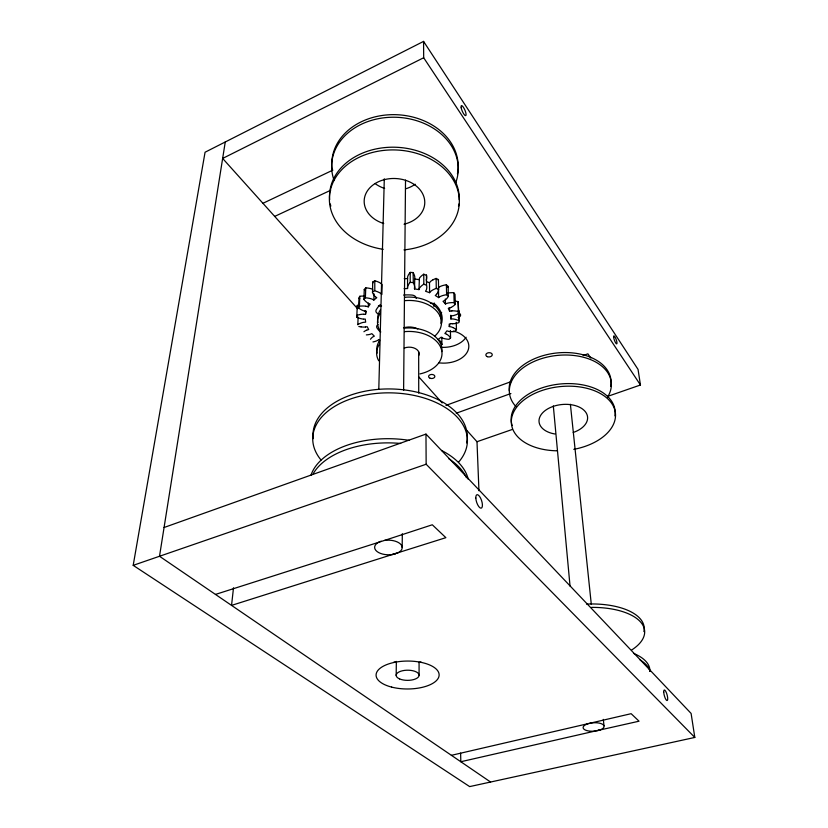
<?xml version="1.0" encoding="UTF-8"?>
<svg xmlns="http://www.w3.org/2000/svg" width="828" height="828" viewBox="0 0 828 828"><rect width="100%" height="100%" fill="white"/><g stroke="black" fill="none" stroke-linecap="round" stroke-linejoin="round"><path stroke-width="1.24" d="M414.776 287.337A7.866 5.599 1 0 0 414.766 287.099A10.402 7.411 1.2 0 0 414.735 286.788L414.704 286.55A14.656 10.433 1.4 0 0 414.59 286.002A15.556 11.074 1.4 0 0 414.455 285.515A17.533 12.472 1.6 0 0 414.269 284.967A21.466 15.256 1.8 0 0 413.338 283.031L413.079 272.557L410.233 272.391A23.049 16.529 -0.3 0 0 408.794 274.296A17.067 12.254 0 0 0 408.132 275.507L407.894 276.066A10.226 7.348 0.4 0 0 407.686 276.728A6.355 4.575 0.6 0 0 407.583 277.318L407.542 288.537L404.116 288.661M419.465 288.268L418.968 289.593L414.486 288.92L414.776 277.597A4.906 3.529 0.9 0 0 414.787 277.37A7.804 5.61 1.1 0 0 414.787 277.121A9.367 6.738 1.2 0 0 414.756 276.821L414.704 276.449A12.886 9.263 1.4 0 0 414.642 276.169A15.442 11.095 1.5 0 0 414.528 275.703A17.398 12.503 1.6 0 0 414.29 274.999A21.311 15.297 1.8 0 0 413.369 273.043L413.079 272.557M407.562 286.943A8.021 5.713 0.5 0 1 407.614 286.695A10.391 7.4 0.4 0 1 407.831 286.043L408.142 285.329A17.678 12.575 0 0 1 408.742 284.283A22.035 15.66 -0.3 0 1 409.146 283.683A23.815 16.912 -0.3 0 1 410.191 282.379L410.233 272.391M402.18 547.474L402.315 533.718M403.609 390.361L405.523 180.1M396.177 675.42L396.343 661.417M378.8 389.16L384.296 178.796M379.41 341.974L379.483 339.511M381.077 283.549L382.132 284.553L381.884 294.509L380.766 293.474A4.709 3.322 2.6 0 0 380.549 293.309A7.762 5.465 2.7 0 0 380.228 293.091L380.124 293.029A14.107 9.895 2.9 0 0 379.773 292.812L379.338 292.574A15.194 10.65 2.9 0 0 378.417 292.129L377.982 291.942A20.224 14.117 3 0 0 375.798 291.145A24.343 16.953 3.1 0 0 374.815 290.835L374.774 280.775L372.683 282.089L372.548 292.563A25.461 18.123 1.6 0 0 372.859 293.278L372.973 293.495A19.779 14.055 1.9 0 0 373.625 294.664A15.608 11.074 2.1 0 0 373.945 295.141A16.394 11.633 2 0 0 374.256 295.555L374.639 296.02A9.108 6.448 2.4 0 0 374.887 296.289A9.543 6.759 2.3 0 0 375.105 296.507A7.493 5.299 2.4 0 0 375.332 296.703M365.872 306.215A7.98 5.537 3.1 0 1 366.204 306.277A4.844 3.364 3.1 0 1 366.597 306.36L368.263 306.867L370.157 304.052L368.222 303.255A8.239 5.786 2.8 0 1 367.86 303.048L367.746 302.976A10.919 7.69 2.7 0 1 367.259 302.655L366.69 302.23A16.85 11.892 2.5 0 1 365.883 301.558L365.355 301.071A21.549 15.246 2.3 0 1 364.63 300.316A25.947 18.392 2.2 0 1 363.885 299.436L365.21 297.863L366.473 297.883A21.642 14.976 3.1 0 1 368.077 298.101A19.675 13.631 3.1 0 1 368.646 298.204A17.926 12.441 3.1 0 1 369.423 298.349A16.612 11.54 3.1 0 1 369.888 298.463A15.639 10.867 3.1 0 1 370.323 298.566A12.316 8.58 3.1 0 1 370.882 298.722L371.358 298.867A9.418 6.572 3 0 1 371.855 299.043A6.334 4.43 3 0 1 372.321 299.239L373.842 300.067L374.039 293.857M368.263 306.867L368.398 303.141M365.386 297.79L365.759 287.834L366.493 287.896A21.735 15.183 3.2 0 1 368.719 288.196A19.53 13.672 3.2 0 1 369.267 288.299A17.802 12.472 3.2 0 1 369.774 288.403A16.488 11.561 3.2 0 1 370.23 288.506A15.525 10.899 3.2 0 1 370.851 288.661A12.223 8.601 3.2 0 1 371.213 288.765L371.689 288.92A8.549 6.024 3.1 0 1 372.176 289.086A6.2 4.378 3.1 0 1 372.683 289.303L372.786 289.355M363.73 314.216L365.5 314.412L365.634 310.686M363.885 299.436L364.268 289.479L365.759 287.834M357.789 324.7L358.141 317.145M364.351 311.007A7.4 5.154 3.1 0 1 363.813 310.842L363.564 310.759A12.43 8.694 3 0 1 362.467 310.314L362.084 310.148A15.711 11.002 2.9 0 1 361.691 309.951A18.899 13.269 2.8 0 1 360.584 309.351L359.362 308.585A26.361 18.589 2.6 0 1 358.586 308.047L358.979 297.966L359.683 296.362L360.532 296.186A22.346 15.484 3.1 0 1 362.167 296.093L363.037 296.072A18.195 12.637 3.2 0 1 363.823 296.082L364.072 296.082A15.121 10.526 3.2 0 1 364.744 296.124M358.586 308.047L359.404 306.194L359.818 296.258M363.078 319.059A8.145 5.641 3.1 0 1 362.747 319.018A10.091 6.997 3.1 0 1 361.846 318.873L360.863 318.656A17.523 12.192 3.1 0 1 359.414 318.242A20.959 14.625 3 0 1 358.006 317.755A24.157 16.891 3 0 1 356.764 317.259L357.282 305.428L357.934 305.232A20.555 14.148 2.9 0 1 358.855 304.983M407.531 287.119L407.542 288.537M233.506 587.766L231.55 605.392L398.34 552.638A13.776 7.317 0.6 0 0 400.172 543.768A13.776 7.317 0.6 0 0 384.471 540.436L215.466 594.432M414.756 287.637L414.486 288.92M225.257 141.981L159.504 556.261L490.58 782.036M164.068 527.498L425.975 434.089L691.101 713.436L694.806 737.448L469.662 786.6L133.194 565.348L205.065 152.228L423.574 41.4L638.046 369.412L640.448 384.999L607.514 396.426M365.5 314.412L366.245 311.369L364.568 311.059M450.401 330.455L450.577 337.824L449.004 339.335A25.761 17.74 -1.5 0 1 447.979 339.252A21.342 14.656 -1.5 0 1 446.458 339.056A17.512 11.996 -1.4 0 1 444.75 338.724A14.749 10.081 -1.4 0 1 444.346 338.631A12.803 8.735 -1.3 0 1 443.663 338.445A10.567 7.204 -1.3 0 1 443.373 338.352A8.756 5.962 -1.3 0 1 442.908 338.186M452.875 327.546A11.965 8.135 -1.2 0 0 451.974 327.174L451.405 326.977A5.299 3.612 -1.4 0 0 450.981 326.853L449.262 326.542L450.246 323.572L452.14 323.769M418.968 289.593L419.403 278.415M453.278 323.738L453.444 323.727A14.138 9.812 -1.5 0 0 454.189 323.655A15.349 10.661 -1.5 0 0 454.841 323.572A17.077 11.882 -1.5 0 0 455.576 323.448A20.928 14.593 -1.5 0 0 458.205 322.848L458.971 322.537L459.157 320.767A23.774 16.167 -1.2 0 0 457.698 320.157A20.338 13.859 -1.3 0 0 456.621 319.784A16.519 11.292 -1.4 0 0 455.659 319.494A17.74 12.109 -1.3 0 0 455.224 319.38L454.261 319.163A8.663 5.951 -1.5 0 0 452.812 318.956L450.887 318.946L450.732 315.872L452.895 315.685A6.717 4.678 -1.5 0 0 453.216 315.613A9.17 6.396 -1.5 0 0 453.609 315.53A11.965 8.363 -1.4 0 0 454.086 315.406A12.399 8.663 -1.4 0 0 454.437 315.302L454.624 315.24A15.763 11.043 -1.4 0 0 455.452 314.961A17.398 12.203 -1.3 0 0 455.907 314.795A18.444 12.937 -1.3 0 0 456.394 314.599L456.642 314.495A21.756 15.297 -1.2 0 0 457.977 313.874L458.847 313.419L458.101 301.609A23.443 16.218 -1.4 0 0 456.445 301.288L455.555 301.154A17.284 12.016 -1.5 0 0 454.996 301.081M458.847 313.419L458.401 311.514A23.608 16.177 -1.4 0 0 456.735 311.193L455.835 311.059A17.409 11.975 -1.5 0 0 454.023 310.873A13.351 9.211 -1.6 0 0 453.185 310.842L452.202 310.852M426.161 280.143L426.192 280.092A6.334 4.554 0.3 0 0 426.399 279.574M436.646 294.23A5.144 3.654 -0.5 0 1 436.418 294.478L435.269 295.472L438.623 297.614L438.467 287.678L439.699 286.798A6.251 4.45 -1.1 0 1 440.154 286.55A9.036 6.407 -1.2 0 1 440.838 286.229A10.567 7.493 -1.3 0 1 441.303 286.043A14.004 9.915 -1.3 0 1 441.862 285.836A17.015 12.016 -1.4 0 1 442.287 285.701A15.256 10.785 -1.4 0 1 442.742 285.556L442.99 285.484A19.965 14.076 -1.5 0 1 444.388 285.142L444.688 285.07A24.436 17.181 -1.5 0 1 446.395 284.76L448.051 286.529A23.453 16.839 -0.1 0 1 447.617 287.212A20.327 14.573 -0.3 0 1 447.472 287.43M448.186 286.281L448.279 296.476A24.643 17.533 -0.1 0 1 447.844 297.159A20.472 14.542 -0.3 0 1 446.551 298.804L446.416 298.949A15.214 10.785 -0.5 0 1 445.774 299.581L445.547 299.788A12.327 8.725 -0.7 0 1 445.143 300.119L445.05 300.191A7.762 5.485 -0.9 0 1 444.739 300.398A4.461 3.146 -1 0 1 444.501 300.554L443.042 301.299L445.443 303.959L447.006 303.327A4.823 3.374 -1.4 0 1 447.306 303.234L447.389 303.214A8.756 6.106 -1.5 0 1 447.71 303.131L447.969 303.069A10.505 7.317 -1.5 0 1 448.424 302.976A14.521 10.091 -1.5 0 1 449.18 302.851L449.397 302.82A16.829 11.675 -1.5 0 1 450.587 302.696A20.11 13.931 -1.6 0 1 451.757 302.624A22.739 15.722 -1.6 0 1 452.73 302.603A24.529 16.933 -1.6 0 1 453.775 302.603L455.307 304.394A24.861 17.605 -0.7 0 1 454.634 304.994A23.132 16.374 -0.7 0 1 454.189 305.356A20.886 14.769 -0.8 0 1 452.957 306.267L452.212 306.743A14.914 10.516 -1 0 1 451.55 307.126A11.789 8.301 -1.1 0 1 450.981 307.405M372.362 292.056L374.453 290.742M419.724 287.844L419.848 287.668A11.913 8.466 -0.4 0 1 420.086 287.368A13.082 9.284 -0.4 0 1 420.5 286.892L420.614 286.757A16.663 11.809 -0.6 0 1 421.193 286.188A19.023 13.476 -0.7 0 1 421.907 285.567L423.025 284.708A25.906 18.288 -1 0 1 423.822 284.17L426.627 285.37A22.501 16.022 1.2 0 1 426.782 286.788L426.793 287.212A19.023 13.548 1 0 1 426.782 287.782L426.762 287.958A15.577 11.095 0.8 0 1 426.71 288.454L426.689 288.599A11.996 8.549 0.6 0 1 426.534 289.345M357.282 305.428L357.199 307.354M441.883 344.676L441.831 337.193M426.472 289.541A8.321 5.92 0.3 0 1 426.389 289.769A4.927 3.509 0.2 0 1 426.265 290.059L425.53 291.239L429.587 292.698L429.494 282.741L430.384 281.655A4.637 3.322 -0.6 0 1 430.643 281.385A6.427 4.595 -0.7 0 1 430.86 281.209L430.953 281.137A11.923 8.508 -0.9 0 1 431.512 280.723L432.112 280.33A16.56 11.778 -1.1 0 1 433.085 279.771M458.246 312.891L458.857 310.883A23.608 16.218 -1.2 0 0 458.257 310.624M429.587 292.698L430.498 291.591M373.842 300.067L376.761 297.687L375.488 296.817M377.682 340.349L378.81 339.563M438.623 297.614L439.906 296.714A4.492 3.167 -1.1 0 1 440.165 296.569M357.831 324.566L358.638 324.121A21.062 14.262 2.5 0 1 359.911 323.51L360.149 323.406A16.581 11.25 2.7 0 1 361.846 322.765L362.022 322.713A11.83 8.052 2.8 0 1 362.83 322.485A9.056 6.169 2.9 0 1 363.326 322.371L365.666 322.144L365.251 319.09L363.544 319.09M433.085 279.771L433.303 279.657A22.263 15.794 -1.3 0 1 434.038 279.295A21.145 15.007 -1.2 0 1 434.866 278.922A25.347 17.947 -1.3 0 1 436.128 278.425L438.447 279.574L438.602 289.541A26.848 19.127 0.7 0 1 438.498 290.059A21 14.966 0.4 0 1 437.836 292.222A17.005 12.109 0.2 0 1 437.598 292.729A15.846 11.281 0.1 0 1 437.443 293.019A12.482 8.88 -0.1 0 1 437.225 293.422L437.143 293.536A11.168 7.938 -0.2 0 1 437.008 293.754A9.263 6.583 -0.3 0 1 436.749 294.095M423.574 41.4L423.677 57.743L222.649 158.438L357.572 308.709M262.931 203.305L332.877 170.123M274.699 216.398L330.724 190.243M445.981 405.389L511.331 381.542M583.129 355.564L587.88 353.825L590.83 358.069M456.238 413.224L510.897 393.528M466.05 429.535L476.99 441.717L512.366 429.442M133.194 565.348L426.151 464.239L694.806 737.448M367.011 330.01L368.698 329.554L367.166 326.687L365.49 326.998M450.059 307.788L448.3 308.275L449.614 311.235L451.26 310.935M384.471 540.436L432.299 524.776L445.878 537.672L392.296 554.532A13.776 7.317 0.6 0 1 375.84 550.372A13.776 7.317 0.6 0 1 381.159 541.201M597.733 730.627L600.072 729.934A10.516 4.212 -3.9 0 0 599.141 723.092A10.516 4.212 -3.9 0 0 583.336 726.705A10.516 4.212 -3.9 0 0 595.115 731.072L639.04 721.198L631.143 713.684L451.415 755.322M410.191 282.379L413.048 282.534M447.482 293.205L447.741 293.143A10.422 7.338 -1.5 0 1 448.372 293.019A13.383 9.408 -1.5 0 1 448.745 292.957L449.376 292.864A17.771 12.441 -1.6 0 1 449.852 292.812A16.55 11.602 -1.6 0 1 450.639 292.75A19.965 13.962 -1.6 0 1 451.819 292.688A22.573 15.763 -1.6 0 1 452.471 292.667A24.354 16.984 -1.6 0 1 453.506 292.677L455.027 294.323L455.307 304.394M600.072 729.934L460.823 761.739L460.616 753.076M392.296 554.532L395.556 553.797M372.962 341.943L373.252 341.881A18.992 12.937 2.8 0 0 374.805 341.498A14.987 10.184 2.7 0 0 375.446 341.302A15.742 10.702 2.7 0 0 375.995 341.115L376.605 340.888A9.367 6.345 2.5 0 0 376.968 340.732M359.404 306.194L360.118 306.122A22.511 15.442 3.1 0 1 361.764 306.029L362.643 306.008A18.319 12.606 3.1 0 1 363.44 306.018L363.678 306.018A15.225 10.495 3.1 0 1 364.361 306.06L364.568 306.07A12.285 8.487 3.1 0 1 365.127 306.122A11.106 7.68 3.1 0 1 365.603 306.184M419.444 278.301A7.173 5.144 -0.1 0 1 419.703 277.877L419.899 277.597A12.389 8.88 -0.4 0 1 420.469 276.914L420.717 276.656A15.432 11.054 -0.5 0 1 421.162 276.221A18.889 13.507 -0.7 0 1 421.866 275.589L422.984 274.73A25.72 18.33 -1 0 1 423.77 274.192L426.555 275.403A22.335 16.063 1.2 0 1 426.71 276.821L426.72 277.245A18.878 13.579 1 0 1 426.699 277.815L426.689 277.991A15.453 11.126 0.8 0 1 426.637 278.487L426.617 278.632A11.913 8.57 0.6 0 1 426.461 279.378M404.209 278.694L407.614 278.56M430.746 291.352A6.479 4.585 -0.7 0 1 430.964 291.166L431.057 291.094A11.685 8.259 -0.9 0 1 431.761 290.587L432.226 290.286A16.684 11.758 -1.1 0 1 433.199 289.738L433.427 289.614A22.428 15.753 -1.2 0 1 433.913 289.376A21.3 14.976 -1.2 0 1 435 288.889A25.533 17.905 -1.3 0 1 436.263 288.392L438.602 289.541M361.039 326.863L360.439 326.781A21.497 14.883 3.1 0 1 359.818 326.677A24.705 17.14 3.1 0 1 358.814 326.491M414.507 278.953L418.958 279.626M374.774 280.775L375.115 280.868A23.174 16.312 3.2 0 1 376.109 281.168A20.058 14.148 3.1 0 1 378.489 282.069L378.696 282.162A15.09 10.671 3 0 1 379.607 282.617L380.042 282.855A14.004 9.915 3 0 1 380.394 283.062L380.497 283.124A6.22 4.419 2.8 0 1 381.077 283.549M440.413 296.445A9.098 6.396 -1.2 0 1 441.013 296.176A10.64 7.473 -1.2 0 1 441.49 295.989A13.269 9.305 -1.3 0 1 441.852 295.855A17.14 11.985 -1.4 0 1 442.255 295.71A15.37 10.764 -1.4 0 1 442.939 295.503L443.187 295.43A20.11 14.035 -1.5 0 1 444.584 295.089L444.895 295.016A24.612 17.129 -1.5 0 1 446.613 294.706L448.424 296.227M426.472 281.644L429.494 282.741M452.875 327.546L453.226 327.712A14.883 10.112 -1.1 0 1 453.796 328.002A19.789 13.403 -1 0 1 454.199 328.23A16.601 11.261 -1.1 0 1 454.624 328.478L455.752 329.213A24.809 16.767 -0.8 0 1 456.456 329.73L454.789 331.552A21.87 15.142 -1.6 0 1 452.885 331.666A19.137 13.227 -1.6 0 1 452.326 331.666A18.526 12.793 -1.6 0 1 451.56 331.666L451.322 331.655A14.883 10.257 -1.5 0 1 450.463 331.614A11.561 7.949 -1.5 0 1 449.459 331.51M446.509 334.17L444.884 333.518L446.934 330.848L448.507 331.335A4.73 3.24 -1.4 0 0 448.89 331.417A8.342 5.724 -1.5 0 0 449.211 331.469M442.338 337.948L441.065 337.244L438.126 339.439L439.326 340.267A5.941 4.005 -0.6 0 1 439.689 340.587A8.715 5.868 -0.5 0 1 440.051 340.97A10.184 6.862 -0.5 0 1 440.299 341.271A12.73 8.57 -0.4 0 1 440.475 341.509A16.456 11.054 -0.2 0 1 440.662 341.767A14.759 9.915 -0.3 0 1 440.931 342.202L441.024 342.357A19.334 12.979 -0.1 0 1 441.479 343.258L441.572 343.454A23.764 15.939 0.1 0 1 441.966 344.551M418.875 376.978L442.183 402.946M423.677 57.743L640.448 384.999M356.764 317.259L356.764 315.458L357.51 315.147A20.7 14.107 2.9 0 1 360.108 314.526A16.86 11.52 2.9 0 1 360.842 314.412A15.07 10.309 3 0 1 361.494 314.319A14.355 9.822 3 0 1 362.25 314.247L362.571 314.226A10.133 6.955 3.1 0 1 362.985 314.205A7.628 5.247 3.1 0 1 363.326 314.205M372.683 282.089L372.879 282.596A25.275 18.164 1.6 0 0 372.983 282.845M570.389 404.271L591.316 604.481M603.322 719.387L603.995 725.814M553.321 405.917L570.047 586.141M476.99 441.717L478.946 490.745M458.857 310.883L459.157 320.767M458.577 312.787L458.764 318.956M458.101 301.609L458.401 311.514M456.249 322.34L456.456 329.73M453.879 292.688L454.148 302.613M450.805 315.24L450.887 318.946M449.521 307.53L449.614 311.235M449.2 324.069L449.262 326.542M446.395 284.76L446.613 294.706M445.34 298.991L445.443 303.959M436.128 278.425L436.263 288.392M426.451 274.875L426.524 284.842M425.975 434.089L426.151 464.239M423.77 274.192L423.822 284.17M418.668 351.817L418.73 393.145M419.071 662.493L419.092 675.224M434.358 303.058A24.778 17.388 0.8 0 1 433.851 306.443M421.007 662.017A31.05 14.314 -0.1 0 1 418.544 662.493M396.488 662.462A31.05 14.314 -0.1 0 1 394.056 661.976M458.194 312.943A3.333 2.308 -1.8 0 1 460.596 315.168A3.333 2.308 -1.8 0 1 458.06 317.403M453.382 331.014A24.747 16.622 -1.1 0 1 467.706 351.207A24.747 16.622 -1.1 0 1 438.726 362.799M466.112 337.244A24.467 16.705 -1.1 0 1 440.982 347.284M365.334 327.019A6.686 4.585 3 0 1 364.993 327.05L364.041 327.081A13.331 9.18 3.1 0 1 362.85 327.039A17.595 12.151 3.1 0 1 361.039 326.863M441.376 323.8A34.114 23.567 0.8 0 0 435.331 304.487A4.595 3.219 -0.4 0 0 430.456 303.338M380.197 331.831A34.114 23.567 0.8 0 1 377.268 328.354L376.947 327.857A4.523 3.095 2.1 0 1 378.065 324.514M380.352 304.528A34.114 23.567 0.8 0 0 376.16 309.9A4.595 3.188 2.3 0 0 379.214 314.164M403.66 295.058A34.114 23.567 0.8 0 1 411.64 295.047L412.447 295.13A4.637 3.271 0.7 0 1 416.256 298.473M363.937 331.728A19.913 13.424 2.1 0 1 364.299 331.469A17.843 12.037 2.2 0 1 364.982 331.014A14.004 9.46 2.4 0 1 365.603 330.651A11.426 7.731 2.4 0 1 366.255 330.32L366.359 330.269A8.083 5.475 2.6 0 1 366.659 330.144M366.349 334.885A18.899 12.958 3 0 0 367.384 334.802A17.905 12.275 3 0 0 367.839 334.75L368.45 334.667A12.917 8.829 2.9 0 0 368.977 334.584A10.443 7.121 2.9 0 0 369.423 334.491L370.054 334.336A4.72 3.208 2.7 0 0 370.333 334.253L371.813 333.653L374.328 336.147L372.962 336.841A4.544 3.064 2.3 0 0 372.735 336.986A7.825 5.268 2.1 0 0 372.372 337.244A13.6 9.149 1.9 0 0 372.103 337.472L371.793 337.752A14.614 9.822 1.9 0 0 371.223 338.331L371.11 338.466A19.427 13.041 1.7 0 0 370.489 339.242M452.709 323.769A7.597 5.247 -1.6 0 1 452.378 323.769M450.742 307.519A8.394 5.899 -1.2 0 1 450.432 307.654M451.57 310.893A7.017 4.864 -1.6 0 1 451.953 310.862M446.696 334.264A6.21 4.212 -1 0 1 446.944 334.409L447.141 334.533A10.288 6.966 -0.9 0 1 447.71 334.916L448.103 335.226A16.043 10.826 -0.7 0 1 448.828 335.857L448.983 336.002A21.456 14.449 -0.5 0 1 449.293 336.313A20.338 13.703 -0.5 0 1 449.935 337.006A24.498 16.477 -0.3 0 1 450.577 337.824M438.281 280.35A20.845 14.997 0.4 0 0 438.333 280.102A26.641 19.179 0.8 0 0 438.447 279.574M364.827 290.152A25.751 18.433 2.2 0 1 364.268 289.479M359.776 298.66A26.165 18.63 2.7 0 1 359.01 298.111M441.614 312.394A33.865 23.629 0.8 0 1 440.279 316.255M381.573 305.998A4.564 3.198 2.4 0 1 378.448 305.584M404.571 331.645A32.696 21.797 0.6 0 1 441.076 348.267A32.696 21.797 0.6 0 1 419.982 373.914M378.717 360.77A32.696 21.797 0.6 0 1 379.534 344.065M404.302 348.06A9.812 6.541 0.6 0 1 415.221 348.505A9.812 6.541 0.6 0 1 418.823 355.409M404.882 297.293A31.909 22.035 0.7 0 1 440.92 323.137M378.013 322.537A31.909 22.035 0.7 0 1 380.435 309.817M404.851 300.657A31.992 22.014 0.7 0 1 437.101 311.545A31.992 22.014 0.7 0 1 434.741 336.116M380.776 332.007A31.992 22.014 0.7 0 1 380.352 313.17M377.154 353.163A32.623 21.828 0.6 0 1 379.628 340.567M404.602 328.136A32.623 21.828 0.6 0 1 441.852 351.6M403.515 327.847A13.838 9.387 0.6 0 1 417.788 328.944M332.339 170.392A63.218 50.291 2.9 0 1 395.649 114.678A63.218 50.291 2.9 0 1 457.439 173.787M415.19 184.23A29.477 23.432 2.9 0 1 405.585 188.815M384.637 188.442A29.477 23.432 2.9 0 1 375.032 183.516M383.157 249.321A65.019 50.156 2.5 0 1 340.339 171.241A65.019 50.156 2.5 0 1 449.252 174.211A65.019 50.156 2.5 0 1 403.981 249.89M383.737 223.539A30.315 23.37 2.5 0 1 370.489 187.149A30.315 23.37 2.5 0 1 419.185 188.774A30.315 23.37 2.5 0 1 404.054 224.212M334.139 180.473A63.342 50.291 2.9 0 1 394.894 117.234A63.342 50.291 2.9 0 1 455.752 182.677M458.867 204.04A64.874 50.166 2.6 0 1 458.495 206.193M330.817 206.12A64.874 50.166 2.6 0 1 330.32 203.967M329.699 199.61A64.874 50.166 2.6 0 1 392.958 147.198A64.874 50.166 2.6 0 1 459.24 199.693M509.323 390.868A51.098 32.499 -6 0 1 561.519 352.624A51.098 32.499 -6 0 1 610.629 386.314M557.42 450.805A52.267 32.054 -5.7 0 1 518.535 404.944A52.267 32.054 -5.7 0 1 605.848 397.181A52.267 32.054 -5.7 0 1 573.783 449.345M554.926 433.996A24.385 14.945 -5.7 0 1 543.499 411.951A24.385 14.945 -5.7 0 1 582.105 408.721A24.385 14.945 -5.7 0 1 573.224 432.464M516.237 406.858A51.181 32.468 -6 0 1 556.861 355.46A51.181 32.468 -6 0 1 607.576 397.129M512.19 425.582A52.185 32.085 -5.8 0 1 560.463 383.964A52.185 32.085 -5.8 0 1 614.914 415.873M313.222 438.664A77.149 46.906 1 0 1 392.203 388.984A77.149 46.906 1 0 1 466.588 442.918M313.274 473.606A79.861 45.633 0.8 0 1 400.7 443.466M448.61 458.619A79.861 45.633 0.8 0 1 466.443 477.746M321.026 460.006A77.346 46.813 1 0 1 390.526 392.855A77.346 46.813 1 0 1 458.66 462.065M310.935 475.355A79.654 45.737 0.8 0 1 409.135 440.341M441.5 450.432A79.654 45.737 0.8 0 1 468.244 479.391M586.514 604.078A59.813 27.852 -4.3 0 1 643.884 631.578M640.096 659.957A61.427 26.662 -4.1 0 1 650.021 671.332M591.513 607.379A59.937 27.769 -4.3 0 1 640.065 621.445A59.937 27.769 -4.3 0 1 631.805 649.908M633.503 653.354A61.303 26.765 -4.1 0 1 649.887 671.311M399.572 678.908A11.457 5.072 -0.2 0 0 418.72 676.538A11.457 5.072 -0.2 0 0 404.613 670.39A11.457 5.072 -0.2 0 0 399.572 678.908M475.821 498.042A7.048 2.608 72 0 0 480.975 508.185A7.048 2.608 72 0 0 480.55 498.063A7.048 2.608 72 0 0 475.821 498.042M663.725 692.105A5.496 1.449 74.8 0 0 666.892 700.55A5.496 1.449 74.8 0 0 666.55 693.129A5.496 1.449 74.8 0 0 663.725 692.105M391.613 687.095A31.516 13.962 -0.2 0 0 439.13 675.048A31.516 13.962 -0.2 0 0 392.089 662.907A31.516 13.962 -0.2 0 0 391.613 687.095M613.662 337.41A4.254 0.952 70.2 0 0 616.498 343.858A4.254 0.952 70.2 0 0 615.721 338.383A4.254 0.952 70.2 0 0 613.662 337.41M461.175 107.785A5.454 1.428 66.7 0 0 465.46 115.651A5.454 1.428 66.7 0 0 464.094 108.427A5.454 1.428 66.7 0 0 461.175 107.785M487.34 356.671A3.198 2.122 -3.2 0 0 492.256 354.819A3.198 2.122 -3.2 0 0 487.589 352.976A3.198 2.122 -3.2 0 0 487.34 356.671M430.136 378.251A3.126 2.039 -0.5 0 0 434.845 376.481A3.126 2.039 -0.5 0 0 430.167 374.722A3.126 2.039 -0.5 0 0 430.136 378.251"/></g></svg>
